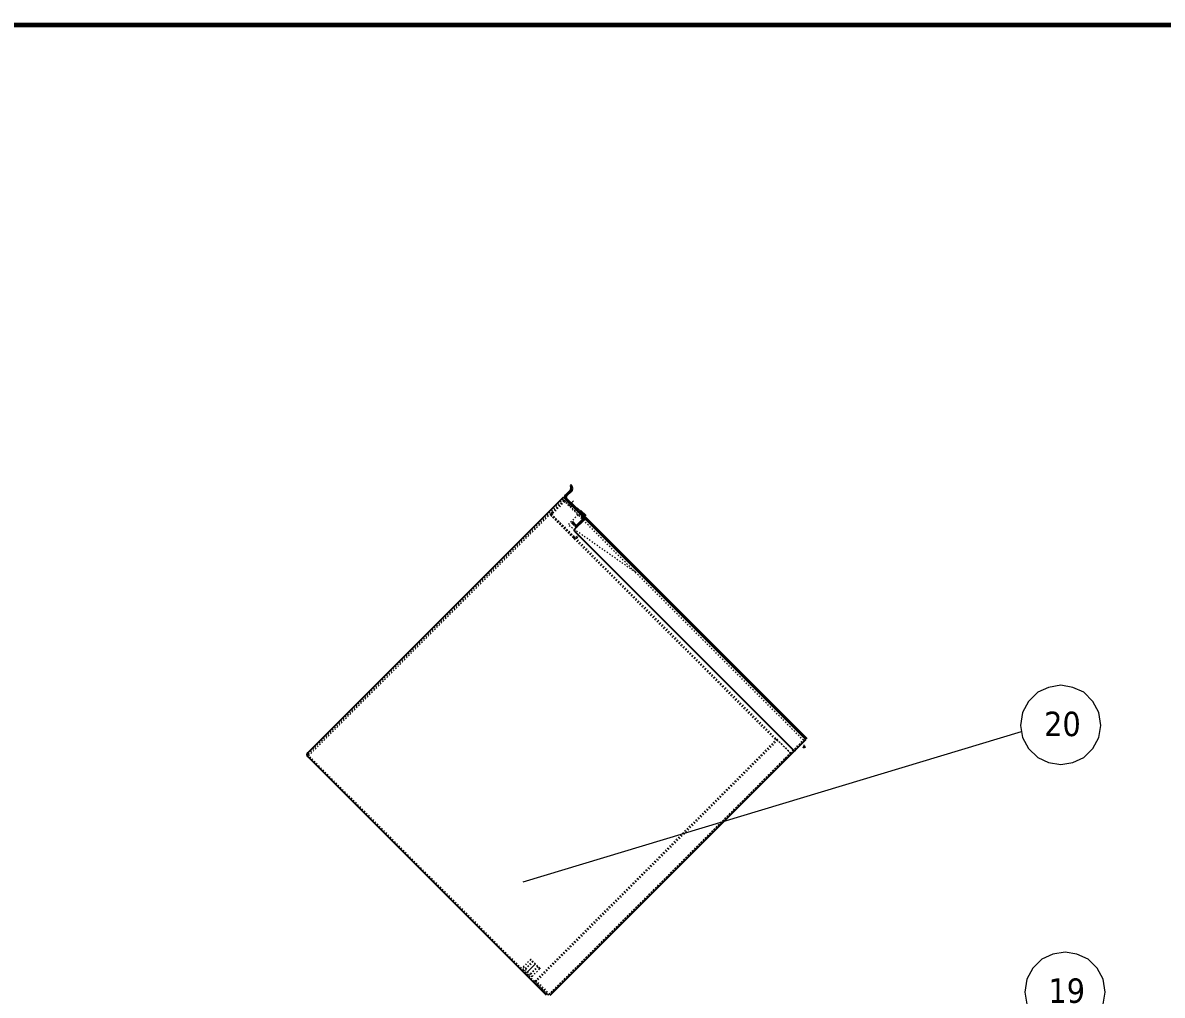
# Model space of a CAD drawing. Header units: millimetres. Extents: x 13152 to 35294, y -6229 to 14001.
# Drawn here: x 29814 to 31566, y 12312 to 13807 of the extents above; entities that cross this region are included whole.
import ezdxf

# ---------------------------------------------------------------- set-up
doc = ezdxf.new("R2010")
doc.units = ezdxf.units.MM
doc.header["$LTSCALE"] = 4
doc.linetypes.add('ACAD_ISO03W100', pattern=[1.18, 0.47, -0.71])
doc.linetypes.add('ACAD_ISO10W100', pattern=[18, 12, -3, 0, -3])
doc.layers.add('1', color=12, linetype='Continuous')
doc.layers.add('标注、文本', color=3, linetype='Continuous', lineweight=25)
doc.layers.add('铁心', color=3, linetype='Continuous', lineweight=0)
doc.styles.add('Tahoma$001', font='tahoma.ttf', dxfattribs={"height": 2.159784})

msp = doc.modelspace()

# ---------------------------------------------------------------- linework, layer by layer
at = {"layer": '1', "color": 0, "lineweight": 40, "const_width": 6.91}
msp.add_lwpolyline([(27518.54, 8356.89), (35096.39, 8356.89), (35096.39, 13803.47), (27518.54, 13803.47), (27518.54, 8356.89)], dxfattribs=at)
at = {"layer": '标注、文本'}
for p, q in [((30648.21, 13080.45), (30655.63, 13087.87)), ((30657.05, 13086.46), (30649.62, 13079.03)), ((30656.28, 13095.59), (30656.28, 13095.59)), ((30252.23, 12684.47), (30645.38, 13077.62)), ((31018.03, 12704.97), (30645.38, 13077.62)), ((30663.77, 13059.23), (30648.21, 13074.79)), ((30649.62, 13076.2), (30665.18, 13060.65)), ((30675.79, 13047.21), (30670.84, 13052.16)), ((30680.03, 13048.63), (30672.25, 13056.4)), ((30677.2, 13048.63), (30672.25, 13053.58)), ((30659.52, 13039.43), (30658.11, 13038.02)), ((30662.35, 13033.78), (30658.11, 13038.02)), ((30663.77, 13035.19), (30659.52, 13039.43)), ((30677.2, 13042.97), (30662.35, 13028.12)), ((30675.79, 13044.38), (30666.59, 13035.19)), ((30674.37, 13048.63), (31016.61, 12706.39)), ((30675.79, 13047.21), (31018.03, 12704.97)), ((30677.2, 13048.63), (31019.44, 12706.39)), ((30662.35, 13025.29), (30998.93, 12688.71)), ((30624.88, 12311.82), (31018.03, 12704.97)), ((30261.42, 12690.83), (30260.01, 12692.24)), ((30619.22, 12311.82), (30252.23, 12678.81)), ((30608.97, 12352.48), (30608.97, 12353.19)), ((30629.12, 12316.06), (30627.7, 12317.48))]:
    msp.add_line(p, q, dxfattribs=at)
at = {"layer": '标注、文本', "color": 2, "linetype": 'ACAD_ISO03W100', "lineweight": 18}
for p, q in [((30253.29, 12682.7), (30646.8, 13076.2)), ((30253.29, 12682.7), (30643.61, 13073.02)), ((30253.64, 12680.22), (30645.02, 13071.6)), ((30646.44, 13071.6), (30625.23, 13050.39)), ((30645.73, 13072.31), (30627.35, 13053.93)), ((30647.15, 13070.9), (30628.76, 13052.51)), ((30647.15, 13070.9), (30645.73, 13072.31)), ((31014.13, 12703.91), (30646.44, 13071.6)), ((30673.31, 13046.15), (30647.85, 13071.6)), ((30649.27, 13073.02), (30674.72, 13047.56)), ((30652.8, 13069.48), (30651.39, 13068.07)), ((30654.57, 13071.25), (30653.16, 13069.84)), ((30625.23, 13050.39), (30971.71, 12703.91)), ((30626.64, 13051.81), (30994.34, 12684.11)), ((30661.99, 13016.45), (30628.76, 13049.68)), ((30667.65, 13050.39), (30652.1, 13034.83)), ((30658.46, 13063.83), (30657.05, 13062.41)), ((30660.23, 13065.6), (30658.82, 13064.18)), ((30660.58, 13015.04), (30627.35, 13048.27)), ((30756.04, 12962), (30652.1, 13034.83)), ((30674.72, 13047.56), (30673.31, 13046.15)), ((30664.82, 13016.45), (30667.65, 13019.28)), ((30666.24, 13015.04), (30669.07, 13017.86)), ((30669.07, 13017.86), (30667.65, 13019.28)), ((30973.12, 12705.32), (30601.18, 12333.38)), ((30974.54, 12703.91), (30602.6, 12331.97)), ((30623.46, 12313.24), (31016.61, 12706.39)), ((30971.71, 12703.91), (30973.12, 12705.32)), ((30994.34, 12684.11), (30973.12, 12705.32)), ((30973.12, 12705.32), (30994.34, 12684.11)), ((30994.34, 12684.11), (31014.13, 12703.91)), ((30994.34, 12684.11), (30623.46, 12313.24)), ((30253.29, 12681.28), (30253.99, 12680.57)), ((30620.63, 12313.24), (30253.64, 12680.22)), ((30987.29, 12674.52), (30985.17, 12675.84)), ((30594.82, 12366.62), (30583.16, 12354.95)), ((30595.53, 12366.62), (30594.82, 12366.62)), ((30608.97, 12352.48), (30594.82, 12366.62)), ((30608.97, 12353.19), (30595.53, 12366.62)), ((30583.16, 12350.71), (30583.16, 12354.95)), ((30583.16, 12354.95), (30597.3, 12340.81)), ((30583.16, 12350.71), (30593.06, 12340.81)), ((30598.01, 12364.15), (30583.86, 12350.01)), ((30598.71, 12363.44), (30584.57, 12349.3)), ((30605.78, 12356.37), (30591.64, 12342.23)), ((30606.49, 12355.66), (30592.35, 12341.52)), ((30597.3, 12340.81), (30608.97, 12352.48)), ((30597.3, 12340.81), (30593.06, 12340.81)), ((30601.18, 12333.38), (30621.91, 12312.65)), ((30602.6, 12334.8), (30623.81, 12313.59))]:
    msp.add_line(p, q, dxfattribs=at)
at = {"layer": '标注、文本', "color": 1, "linetype": 'ACAD_ISO10W100', "lineweight": 18}
for p, q in [((30657.24, 13068.26), (30653.53, 13064.56)), ((30660.86, 13071.89), (30653.94, 13064.96)), ((30602.25, 12359.9), (30588.11, 12345.76))]:
    msp.add_line(p, q, dxfattribs=at)
at = {"layer": '标注、文本'}
for centre, radius, start, end in [((30652.1, 13091.41), 5, 315, 35.40593), ((30656.99, 13094.88), 1, 135, 215.40593), ((30656.99, 13094.88), 1, 35.40593, 135), ((30652.1, 13091.41), 7, 315, 35.40593), ((30651.04, 13077.62), 4, 135, 225), ((30651.04, 13077.62), 2, 135, 225), ((30666.59, 13062.06), 4, 225, 315), ((30666.59, 13062.06), 2, 225, 315), ((30673.67, 13054.99), 4, 135, 225), ((30673.67, 13054.99), 2, 135, 225), ((30665.18, 13036.61), 4, 225, 315), ((30665.18, 13036.61), 2, 225, 315), ((30674.37, 13045.8), 2, 315, 45), ((30674.37, 13045.8), 4, 315, 45), ((30663.77, 13026.71), 2, 135, 225), ((30255.06, 12681.64), 4, 135, 225), ((31000.35, 12690.12), 2, 225, 315), ((31014.97, 12696.72), 3.5, 238, 315), ((31014.97, 12696.72), 1, 238, 315)]:
    msp.add_arc(centre, radius, start, end, dxfattribs=at)
at = {"layer": '标注、文本', "color": 2, "linetype": 'ACAD_ISO03W100', "lineweight": 18}
for centre, radius, start, end in [((30646.44, 13070.19), 4, 45, 135), ((30646.44, 13070.19), 2, 45, 135), ((30630.18, 13051.1), 4, 135, 225), ((30630.18, 13051.1), 2, 135, 225), ((30663.41, 13017.86), 4, 225, 315), ((30663.41, 13017.86), 2, 225, 315), ((30253.99, 12681.99), 1, 135, 225), ((30255.06, 12681.64), 2, 135, 225), ((30622.05, 12314.65), 2, 225, 315)]:
    msp.add_arc(centre, radius, start, end, dxfattribs=at)
at = {"layer": '铁心', "lineweight": 13}
for points in [[(31471.59, 12726.62), (31468.28, 12746.5), (31459.24, 12763.66), (31445.39, 12777.52), (31428.22, 12785.05), (31409.85, 12788.36), (31391.17, 12785.05), (31374.31, 12777.52), (31360.45, 12763.66), (31351.11, 12746.5), (31348.1, 12726.62), (31351.11, 12707.94), (31360.45, 12691.08), (31374.31, 12677.22), (31391.17, 12669.39), (31409.85, 12666.38), (31428.22, 12669.39), (31445.39, 12677.22), (31459.24, 12691.08), (31468.28, 12707.94)], [(31478.12, 12316.48), (31474.81, 12336.36), (31465.77, 12353.53), (31451.92, 12367.38), (31434.75, 12374.91), (31416.38, 12378.22), (31397.71, 12374.91), (31380.84, 12367.38), (31366.98, 12353.53), (31357.65, 12336.36), (31354.64, 12316.48), (31357.65, 12297.81), (31366.98, 12280.94), (31380.84, 12267.09), (31397.71, 12259.25), (31416.38, 12256.24), (31434.75, 12259.25), (31451.92, 12267.09), (31465.77, 12280.94), (31474.81, 12297.81)]]:
    msp.add_lwpolyline(points, close=True, dxfattribs=at)
msp.add_lwpolyline([(30583.57, 12486.06), (31349.61, 12717.28), (31349.61, 12717.28)], dxfattribs=at)

# ---------------------------------------------------------------- texts
at = {"layer": '铁心', "lineweight": 13, "style": 'Tahoma$001'}
for s, p in [('20', (31384.17, 12710.19)), ('19', (31390.7, 12300.06))]:
    msp.add_text(s, height=37.589, dxfattribs=at).set_placement(p)

doc.saveas('drawing.dxf')
